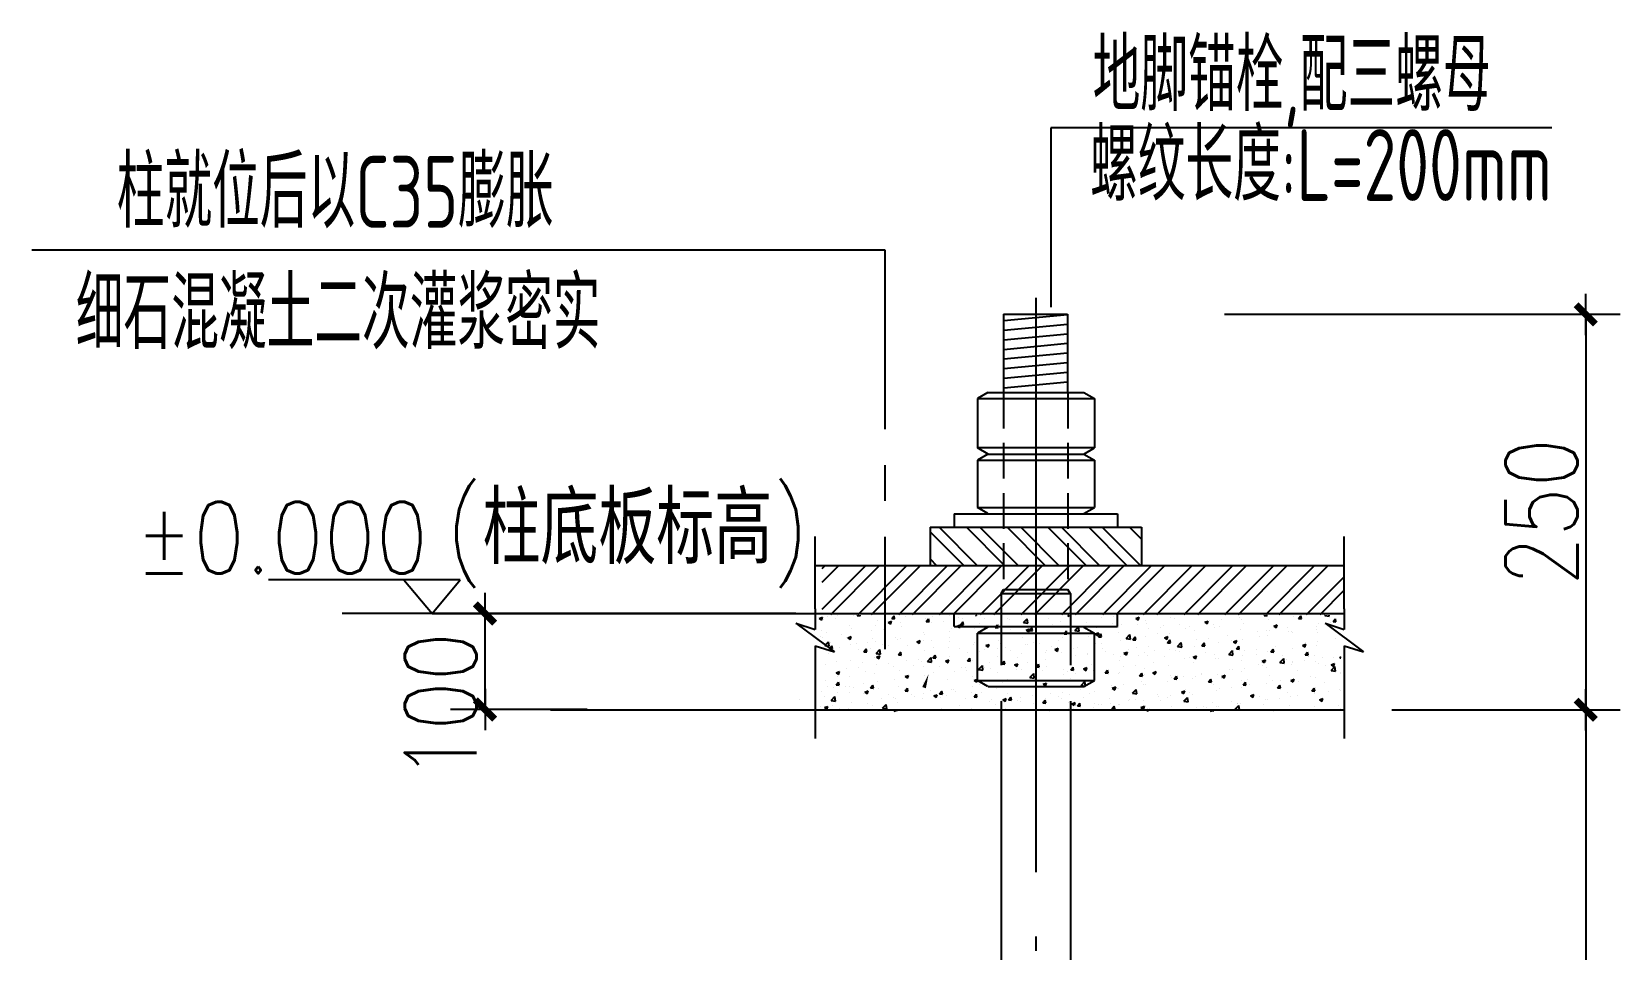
# Model space of a CAD drawing. Extents: x 2303022 to 2899168, y 17226141 to 18257813.
# Drawn here: x 2593218 to 2604289, y 18091180 to 18097572 of the extents above; entities that cross this region are included whole.
import ezdxf
from ezdxf.enums import TextEntityAlignment as Align

# ---------------------------------------------------------------- set-up
doc = ezdxf.new("R2010")
doc.units = 0
doc.header["$LTSCALE"] = 1000
doc.header["$MEASUREMENT"] = 0
for name, pattern in [('CENTER', [2, 1.25, -0.25, 0.25, -0.25]), ('CENTER3', [5, 4, -0.45, 0.1, -0.45]), ('DASH', [0.35, 0.25, -0.1]), ('DASHED', [0.75, 0.5, -0.25])]:
    doc.linetypes.add(name, pattern=pattern)
for name, color, linetype in [('1', 7, 'Continuous'), ('9', 7, 'Continuous'), ('DIMS', 3, 'Continuous'), ('HIDEN', 5, 'DASHED'), ('LAYER3', 3, 'CENTER'), ('PUB_DIM', 161, 'Continuous'), ('PUB_TEXT', 7, 'Continuous')]:
    doc.layers.add(name, color=color, linetype=linetype)
doc.styles.add('_HZDX', font='txt.shx', dxfattribs={"width": 0.8, "bigfont": 'HZDX.shx'})
doc.styles.add('_HZTXT', font='txt.shx', dxfattribs={"width": 0.8, "bigfont": 'hztxt.shx'})
doc.styles.add('TSSD_REIN', font='tssdeng.shx', dxfattribs={"width": 0.7, "bigfont": 'tssdchn.shx'})

# ---------------------------------------------------------------- blocks, each defined once
blk = doc.blocks.new('_DIMX')
blk.add_line((-150, 0), (150, 0))
at = {"const_width": 50}
blk.add_lwpolyline([(-70, -70), (70, 70)], dxfattribs=at)
blk = doc.blocks.new('*X28')
at = {"color": 0}
for p, q in [((371.2, 714.86), (374.74, 718.39)), ((371.2, 717.69), (371.91, 718.39)), ((372.15, 714.39), (376.15, 718.39)), ((374.98, 714.39), (378.98, 718.39)), ((376.4, 714.39), (380.4, 718.39)), ((379.23, 714.39), (383.23, 718.39)), ((380.64, 714.39), (384.64, 718.39)), ((383.47, 714.39), (387.47, 718.39)), ((384.88, 714.39), (388.88, 718.39)), ((387.71, 714.39), (391.71, 718.39)), ((389.13, 714.39), (393.13, 718.39)), ((391.95, 714.39), (393.2, 715.64))]:
    blk.add_line(p, q, dxfattribs=at)
blk = doc.blocks.new('*X27')
at = {"color": 0}
for p, q in [((405.35, 732.04), (409.83, 736.51)), ((405.35, 736.28), (405.59, 736.51)), ((405.35, 734.87), (407, 736.51)), ((406.24, 731.51), (411.24, 736.51)), ((409.07, 731.51), (414.07, 736.51)), ((410.49, 731.51), (415.49, 736.51)), ((413.31, 731.51), (418.31, 736.51)), ((414.73, 731.51), (419.73, 736.51)), ((417.56, 731.51), (422.56, 736.51)), ((418.97, 731.51), (423.97, 736.51)), ((421.8, 731.51), (426.8, 736.51)), ((423.21, 731.51), (428.21, 736.51)), ((426.04, 731.51), (431.04, 736.51)), ((427.46, 731.51), (432.46, 736.51)), ((430.29, 731.51), (435.29, 736.51)), ((431.7, 731.51), (436.7, 736.51)), ((434.53, 731.51), (439.53, 736.51)), ((435.94, 731.51), (440.94, 736.51)), ((438.77, 731.51), (443.77, 736.51)), ((440.18, 731.51), (445.18, 736.51)), ((443.01, 731.51), (448.01, 736.51)), ((444.43, 731.51), (449.43, 736.51)), ((447.26, 731.51), (452.26, 736.51)), ((448.67, 731.51), (453.67, 736.51)), ((451.5, 731.51), (456.5, 736.51)), ((452.91, 731.51), (457.91, 736.51)), ((455.74, 731.51), (459.66, 735.43)), ((457.16, 731.51), (459.66, 734.01))]:
    blk.add_line(p, q, dxfattribs=at)
blk = doc.blocks.new('ARROW')
at = {"layer": 'DIMS'}
blk.add_solid([(0, 0), (1.5, 0.2), (1.5, -0.2)], dxfattribs=at)
blk = doc.blocks.new('BROKENTAG')
at = {"layer": 'DIMS'}
for p, q in [((1.5, 2), (-1.5, -2)), ((1.5, 2), (0.85, 0)), ((-0.85, 0), (-3, 0)), ((-0.85, 0), (-1.5, -2)), ((3, 0), (0.85, 0))]:
    blk.add_line(p, q, dxfattribs=at)

msp = doc.modelspace()

# ---------------------------------------------------------------- linework, layer by layer
at = {"color": 0}
for p, q in [((2598705.8, 18093483.6), (2598729.3, 18093492.6)), ((2598705.8, 18093483.6), (2598722.5, 18093472.4)), ((2598722.5, 18093472.4), (2598729.3, 18093492.6)), ((2598736, 18093474), (2598736, 18093474)), ((2598764.2, 18093499.1), (2598764.2, 18093499.1)), ((2598819.8, 18093485), (2598819.8, 18093485)), ((2598837.4, 18093507.1), (2598837.4, 18093507.1)), ((2598946.6, 18093501.7), (2598946.6, 18093501.7)), ((2598972, 18093504.4), (2598974.3, 18093507.3)), ((2598972, 18093504.4), (2598992, 18093502.7)), ((2598992, 18093502.7), (2598991.2, 18093507.3)), ((2599112.9, 18093467), (2599112.9, 18093467)), ((2599187.1, 18093456.8), (2599210.6, 18093465.8)), ((2599203.8, 18093445.5), (2599210.6, 18093465.8)), ((2599212.2, 18093483.4), (2599228.3, 18093502.7)), ((2599212.2, 18093483.4), (2599232.2, 18093481.7)), ((2599232.2, 18093481.6), (2599228.3, 18093502.6)), ((2599308.2, 18093500.6), (2599308.2, 18093500.6)), ((2599447.1, 18093481.4), (2599447.1, 18093481.4)), ((2599452.4, 18093462.4), (2599468.5, 18093481.6)), ((2599452.4, 18093462.4), (2599472.4, 18093460.7)), ((2599472.4, 18093460.6), (2599468.5, 18093481.6)), ((2599497.6, 18093501.2), (2599497.6, 18093501.2)), ((2599576, 18093464.1), (2599576, 18093464.1)), ((2599616.3, 18093502.8), (2599616.3, 18093502.8)), ((2599676.4, 18093493.7), (2599676.4, 18093493.7)), ((2599702.9, 18093480.8), (2599702.9, 18093480.8)), ((2599795.6, 18093507.3), (2599803.3, 18093506.1)), ((2599803.3, 18093506.1), (2599803.2, 18093507.3)), ((2599855.2, 18093486.1), (2599855.2, 18093486.1)), ((2600022, 18093483.9), (2600022, 18093483.9)), ((2600033.9, 18093478.6), (2600033.9, 18093478.6)), ((2600127.2, 18093461.4), (2600127.2, 18093461.4)), ((2600130.9, 18093455.3), (2600157, 18093482.5)), ((2600160.7, 18093450.6), (2600157, 18093482.4)), ((2600212.7, 18093471), (2600212.7, 18093471)), ((2600301.2, 18093486.5), (2600301.2, 18093486.5)), ((2600391.5, 18093463.5), (2600391.5, 18093463.5)), ((2600436.8, 18093507.3), (2600447.7, 18093499.9)), ((2600447.7, 18093499.9), (2600450.2, 18093507.3)), ((2600670.6, 18093487.7), (2600670.6, 18093487.7)), ((2600754.4, 18093498.8), (2600754.4, 18093498.8)), ((2600912.3, 18093484.3), (2600935.8, 18093493.3)), ((2600912.3, 18093484.3), (2600929, 18093473.1)), ((2600929, 18093473.1), (2600935.8, 18093493.3)), ((2600984.1, 18093468.8), (2600984.1, 18093468.8)), ((2601153.2, 18093490.2), (2601153.2, 18093490.2)), ((2601180, 18093485.3), (2601180, 18093485.3)), ((2601393.6, 18093457.5), (2601417, 18093466.5)), ((2601410.3, 18093446.3), (2601417.1, 18093466.5)), ((2601426.8, 18093466.8), (2601426.8, 18093466.8)), ((2601510.7, 18093477.8), (2601510.7, 18093477.8)), ((2601637.5, 18093494.5), (2601637.5, 18093494.5)), ((2601650.8, 18093478.8), (2601650.8, 18093478.8)), ((2601807.9, 18093504.2), (2601810.5, 18093507.3)), ((2601807.9, 18093504.2), (2601827.9, 18093502.4)), ((2601827.9, 18093502.4), (2601827, 18093507.3)), ((2601838.1, 18093474), (2601838.1, 18093474)), ((2602010.1, 18093497.5), (2602010.1, 18093497.5)), ((2602048.1, 18093483.1), (2602064.2, 18093502.4)), ((2602048.1, 18093483.1), (2602068.1, 18093481.4)), ((2602068.1, 18093481.4), (2602064.3, 18093502.4)), ((2602230.9, 18093504.3), (2602233.7, 18093507.3)), ((2602230.9, 18093504.3), (2602260.7, 18093499.7)), ((2602260.7, 18093499.7), (2602259.8, 18093507.3)), ((2602288.3, 18093462.1), (2602304.4, 18093481.4)), ((2602288.3, 18093462.1), (2602308.3, 18093460.4)), ((2602308.3, 18093460.4), (2602304.5, 18093481.3)), ((2598717.3, 18093360.3), (2598717.3, 18093360.3)), ((2598722.3, 18093400), (2598722.3, 18093400)), ((2598731.7, 18093352.9), (2598731.7, 18093352.9)), ((2598760.2, 18093387.6), (2598760.2, 18093387.6)), ((2598858.5, 18093369.6), (2598858.5, 18093369.6)), ((2598896.1, 18093352.8), (2598896.1, 18093352.8)), ((2598905.7, 18093348.8), (2598929.2, 18093357.8)), ((2598917.6, 18093433.5), (2598917.6, 18093433.5)), ((2598922.4, 18093337.5), (2598929.2, 18093357.8)), ((2598932.1, 18093411.2), (2598932.1, 18093411.2)), ((2599070, 18093397.5), (2599070, 18093397.5)), ((2599101.2, 18093432.7), (2599101.2, 18093432.7)), ((2599153.9, 18093408.5), (2599153.9, 18093408.5)), ((2599187.1, 18093456.8), (2599203.8, 18093445.6)), ((2599275.2, 18093457.8), (2599275.2, 18093457.8)), ((2599280.7, 18093425.2), (2599280.7, 18093425.2)), ((2599436.1, 18093383.4), (2599436.1, 18093383.4)), ((2599443.1, 18093369.9), (2599443.1, 18093369.9)), ((2599492.2, 18093453.1), (2599492.2, 18093453.1)), ((2599612.2, 18093391.3), (2599612.2, 18093391.3)), ((2599631.4, 18093416.9), (2599631.4, 18093416.9)), ((2599668.4, 18093430), (2599691.8, 18093439)), ((2599668.4, 18093430), (2599685, 18093418.7)), ((2599685.1, 18093418.7), (2599691.9, 18093439)), ((2599692.6, 18093441.4), (2599708.7, 18093460.6)), ((2599692.6, 18093441.4), (2599712.6, 18093439.6)), ((2599712.6, 18093439.6), (2599708.7, 18093460.6)), ((2599786.1, 18093416.4), (2599786.1, 18093416.4)), ((2599826.3, 18093376.6), (2599826.3, 18093376.6)), ((2599826.7, 18093450.4), (2599826.7, 18093450.4)), ((2599910.1, 18093387.6), (2599910.1, 18093387.6)), ((2599932.8, 18093420.4), (2599948.9, 18093439.6)), ((2599932.8, 18093420.4), (2599952.8, 18093418.6)), ((2599952.8, 18093418.6), (2599948.9, 18093439.6)), ((2599958.1, 18093440), (2599958.1, 18093440)), ((2600036.9, 18093404.3), (2600036.9, 18093404.3)), ((2600130.9, 18093455.3), (2600160.7, 18093450.7)), ((2600149.7, 18093403.2), (2600173.1, 18093412.2)), ((2600149.7, 18093403.2), (2600166.3, 18093391.9)), ((2600166.4, 18093391.9), (2600173.1, 18093412.1)), ((2600173, 18093399.4), (2600189.1, 18093418.6)), ((2600173, 18093399.4), (2600193, 18093397.6)), ((2600193, 18093397.6), (2600189.1, 18093418.6)), ((2600248.4, 18093432.1), (2600248.4, 18093432.1)), ((2600297.1, 18093375.1), (2600297.1, 18093375.1)), ((2600332.3, 18093443.2), (2600332.3, 18093443.2)), ((2600398.8, 18093351.2), (2600398.8, 18093351.2)), ((2600413.1, 18093378.3), (2600429.3, 18093397.6)), ((2600413.1, 18093378.3), (2600433.2, 18093376.6)), ((2600433.2, 18093376.6), (2600429.3, 18093397.6)), ((2600459.1, 18093459.9), (2600459.1, 18093459.9)), ((2600469, 18093398.6), (2600469, 18093398.6)), ((2600488.3, 18093399.8), (2600514.4, 18093427)), ((2600488.3, 18093399.8), (2600518.1, 18093395.2)), ((2600518.1, 18093395.2), (2600514.4, 18093427)), ((2600570.2, 18093455.9), (2600570.2, 18093455.9)), ((2600582.5, 18093355.6), (2600582.5, 18093355.6)), ((2600594.1, 18093384.7), (2600594.1, 18093384.7)), ((2600630.9, 18093376.3), (2600654.4, 18093385.3)), ((2600630.9, 18093376.3), (2600647.6, 18093365.1)), ((2600638.2, 18093420.1), (2600638.2, 18093420.1)), ((2600647.6, 18093365.1), (2600654.4, 18093385.3)), ((2600653.3, 18093357.3), (2600669.5, 18093376.6)), ((2600653.3, 18093357.3), (2600673.4, 18093355.6)), ((2600666.3, 18093366.7), (2600666.3, 18093366.7)), ((2600673.4, 18093355.6), (2600669.5, 18093376.5)), ((2600749, 18093448.4), (2600749, 18093448.4)), ((2600789.4, 18093418.2), (2600789.4, 18093418.2)), ((2600793.2, 18093383.4), (2600793.2, 18093383.4)), ((2600812.1, 18093445.2), (2600812.1, 18093445.2)), ((2600845.7, 18093344.4), (2600871.8, 18093371.6)), ((2600875.5, 18093339.8), (2600871.8, 18093371.6)), ((2600893.5, 18093336.3), (2600909.7, 18093355.6)), ((2600913.6, 18093334.5), (2600909.7, 18093355.5)), ((2600927.8, 18093440.8), (2600927.8, 18093440.8)), ((2600980, 18093357.3), (2600980, 18093357.3)), ((2600984.7, 18093451.7), (2600984.7, 18093451.7)), ((2601004.7, 18093411.2), (2601004.7, 18093411.2)), ((2601064.9, 18093378.2), (2601064.9, 18093378.2)), ((2601088.5, 18093422.3), (2601088.5, 18093422.3)), ((2601106.5, 18093433.3), (2601106.5, 18093433.3)), ((2601112.2, 18093349.5), (2601135.6, 18093358.5)), ((2601128.9, 18093338.3), (2601135.7, 18093358.5)), ((2601149.1, 18093378.7), (2601149.1, 18093378.7)), ((2601215.3, 18093439), (2601215.3, 18093439)), ((2601260.2, 18093411.7), (2601260.2, 18093411.7)), ((2601285.3, 18093425.7), (2601285.3, 18093425.7)), ((2601323.1, 18093403.8), (2601323.1, 18093403.8)), ((2601393.6, 18093457.5), (2601410.2, 18093446.3)), ((2601455.5, 18093445.3), (2601455.5, 18093445.3)), ((2601464.1, 18093418.2), (2601464.1, 18093418.2)), ((2601495, 18093427.4), (2601495, 18093427.4)), ((2601549.4, 18093362.4), (2601549.4, 18093362.4)), ((2601642.8, 18093410.6), (2601642.8, 18093410.6)), ((2601664.2, 18093448.9), (2601664.2, 18093448.9)), ((2601760.9, 18093390.3), (2601760.9, 18093390.3)), ((2601778.7, 18093361.6), (2601778.7, 18093361.6)), ((2601821.6, 18093403), (2601821.6, 18093403)), ((2601834, 18093362.5), (2601834, 18093362.5)), ((2601844.7, 18093401.3), (2601844.7, 18093401.3)), ((2601874.8, 18093430.7), (2601898.3, 18093439.7)), ((2601874.8, 18093430.7), (2601891.5, 18093419.5)), ((2601891.5, 18093419.4), (2601898.3, 18093439.7)), ((2601971.6, 18093418), (2601971.6, 18093418)), ((2601974, 18093395.1), (2601974, 18093395.1)), ((2602000.4, 18093395.5), (2602000.4, 18093395.5)), ((2602006, 18093386.1), (2602006, 18093386.1)), ((2602169.3, 18093428.6), (2602169.3, 18093428.6)), ((2602175.1, 18093407.5), (2602175.1, 18093407.5)), ((2602179.2, 18093387.9), (2602179.2, 18093387.9)), ((2602183, 18093445.9), (2602183, 18093445.9)), ((2602266.9, 18093456.9), (2602266.9, 18093456.9)), ((2598745.7, 18093295.3), (2598771.8, 18093322.5)), ((2598745.7, 18093295.3), (2598775.5, 18093290.7)), ((2598756.1, 18093276.2), (2598756.1, 18093276.2)), ((2598775.5, 18093290.7), (2598771.8, 18093322.5)), ((2598778.2, 18093273.6), (2598794.4, 18093292.8)), ((2598778.2, 18093273.6), (2598798.2, 18093271.8)), ((2598787.9, 18093315.3), (2598787.9, 18093315.3)), ((2598798.3, 18093271.8), (2598794.4, 18093292.8)), ((2598850.2, 18093282.8), (2598850.2, 18093282.8)), ((2598905.7, 18093348.8), (2598922.4, 18093337.5)), ((2598928, 18093299.7), (2598928, 18093299.7)), ((2598966.7, 18093307.8), (2598966.7, 18093307.8)), ((2598981.9, 18093265.4), (2598981.9, 18093265.4)), ((2599018.4, 18093252.5), (2599034.6, 18093271.8)), ((2599018.4, 18093252.5), (2599038.4, 18093250.8)), ((2599038.5, 18093250.8), (2599034.6, 18093271.8)), ((2599045.5, 18093316.3), (2599045.5, 18093316.3)), ((2599065.8, 18093276.4), (2599065.8, 18093276.4)), ((2599074.9, 18093345.2), (2599074.9, 18093345.2)), ((2599097.2, 18093321.2), (2599097.2, 18093321.2)), ((2599103.1, 18093239.9), (2599129.2, 18093267.1)), ((2599103.1, 18093239.9), (2599132.9, 18093235.3)), ((2599132.9, 18093235.3), (2599129.2, 18093267.1)), ((2599145.5, 18093300.2), (2599145.5, 18093300.2)), ((2599192.6, 18093293.1), (2599192.6, 18093293.1)), ((2599240.8, 18093349.9), (2599240.8, 18093349.9)), ((2599253.6, 18093337.7), (2599253.6, 18093337.7)), ((2599258.6, 18093231.5), (2599274.8, 18093250.8)), ((2599271.1, 18093346.3), (2599271.1, 18093346.3)), ((2599278.7, 18093229.8), (2599274.8, 18093250.7)), ((2599324.2, 18093292.7), (2599324.2, 18093292.7)), ((2599387, 18093322), (2599410.5, 18093331)), ((2599387, 18093322), (2599403.7, 18093310.7)), ((2599403.7, 18093310.7), (2599410.5, 18093330.9)), ((2599404.1, 18093321), (2599404.1, 18093321)), ((2599432.4, 18093330.1), (2599432.4, 18093330.1)), ((2599439, 18093258.4), (2599439, 18093258.4)), ((2599487.9, 18093332), (2599487.9, 18093332)), ((2599503, 18093285.1), (2599503, 18093285.1)), ((2599608.1, 18093279.8), (2599608.1, 18093279.8)), ((2599611.2, 18093322.6), (2599611.2, 18093322.6)), ((2599614.8, 18093348.7), (2599614.8, 18093348.7)), ((2599681.8, 18093277.6), (2599681.8, 18093277.6)), ((2599738.2, 18093244.5), (2599738.2, 18093244.5)), ((2599782.1, 18093304.9), (2599782.1, 18093304.9)), ((2599789.9, 18093315), (2599789.9, 18093315)), ((2599812.9, 18093250.6), (2599812.9, 18093250.6)), ((2599822, 18093255.5), (2599822, 18093255.5)), ((2599860.6, 18093270), (2599860.6, 18093270)), ((2599868.3, 18093295.1), (2599891.7, 18093304.1)), ((2599868.3, 18093295.1), (2599884.9, 18093283.9)), ((2599885, 18093283.9), (2599891.8, 18093304.1)), ((2599948.8, 18093272.2), (2599948.8, 18093272.2)), ((2599954, 18093328.5), (2599954, 18093328.5)), ((2599968.7, 18093307.5), (2599968.7, 18093307.5)), ((2600008.2, 18093284.1), (2600008.2, 18093284.1)), ((2600039.3, 18093262.5), (2600039.3, 18093262.5)), ((2600123.2, 18093350), (2600123.2, 18093350)), ((2600147.5, 18093299.9), (2600147.5, 18093299.9)), ((2600160.3, 18093300.1), (2600160.3, 18093300.1)), ((2600203.5, 18093317.7), (2600203.5, 18093317.7)), ((2600218.1, 18093254.9), (2600218.1, 18093254.9)), ((2600244.2, 18093311.1), (2600244.2, 18093311.1)), ((2600283.7, 18093244.1), (2600283.7, 18093244.1)), ((2600293, 18093263.6), (2600293, 18093263.6)), ((2600326.3, 18093292.3), (2600326.3, 18093292.3)), ((2600349.5, 18093268.3), (2600373, 18093277.3)), ((2600349.5, 18093268.3), (2600366.2, 18093257.1)), ((2600366.2, 18093257.1), (2600373, 18093277.3)), ((2600371, 18093327.8), (2600371, 18093327.8)), ((2600396.9, 18093247.4), (2600396.9, 18093247.4)), ((2600465, 18093287.2), (2600465, 18093287.2)), ((2600479, 18093277.6), (2600479, 18093277.6)), ((2600505, 18093284.8), (2600505, 18093284.8)), ((2600575.6, 18093239.8), (2600575.6, 18093239.8)), ((2600634.1, 18093308.6), (2600634.1, 18093308.6)), ((2600674.3, 18093311.2), (2600674.3, 18093311.2)), ((2600683.8, 18093277.2), (2600683.8, 18093277.2)), ((2600705.1, 18093251.3), (2600705.1, 18093251.3)), ((2600808.1, 18093333.7), (2600808.1, 18093333.7)), ((2600830.8, 18093241.5), (2600854.3, 18093250.5)), ((2600830.8, 18093241.5), (2600847.5, 18093230.3)), ((2600845.7, 18093344.4), (2600875.5, 18093339.8)), ((2600847.5, 18093230.2), (2600854.3, 18093250.5)), ((2600862.6, 18093269.7), (2600862.6, 18093269.7)), ((2600869.6, 18093344.7), (2600869.6, 18093344.7)), ((2600893.5, 18093336.3), (2600913.6, 18093334.6)), ((2600916.6, 18093279.1), (2600916.6, 18093279.1)), ((2600975.9, 18093245.8), (2600975.9, 18093245.8)), ((2601000.4, 18093290.2), (2601000.4, 18093290.2)), ((2601041.3, 18093262.1), (2601041.3, 18093262.1)), ((2601112.2, 18093349.5), (2601128.9, 18093338.3)), ((2601127.2, 18093306.9), (2601127.2, 18093306.9)), ((2601133.7, 18093315.3), (2601149.9, 18093334.5)), ((2601133.7, 18093315.3), (2601153.8, 18093313.6)), ((2601145.1, 18093267.2), (2601145.1, 18093267.2)), ((2601153.8, 18093313.5), (2601149.9, 18093334.5)), ((2601192.8, 18093261), (2601192.8, 18093261)), ((2601203.1, 18093289), (2601229.2, 18093316.2)), ((2601203.1, 18093289), (2601232.9, 18093284.4)), ((2601220.1, 18093254.6), (2601220.1, 18093254.6)), ((2601232.9, 18093284.3), (2601229.2, 18093316.1)), ((2601319, 18093292.4), (2601319, 18093292.4)), ((2601338.7, 18093334.7), (2601338.7, 18093334.7)), ((2601373.9, 18093294.3), (2601390.1, 18093313.5)), ((2601373.9, 18093294.3), (2601394, 18093292.5)), ((2601388.1, 18093294.5), (2601388.1, 18093294.5)), ((2601394, 18093292.5), (2601390.1, 18093313.5)), ((2601398.9, 18093247), (2601398.9, 18093247)), ((2601422.6, 18093345.7), (2601422.6, 18093345.7)), ((2601491, 18093315.9), (2601491, 18093315.9)), ((2601560.5, 18093233.6), (2601586.6, 18093260.7)), ((2601577.6, 18093239.5), (2601577.6, 18093239.5)), ((2601583.4, 18093328.1), (2601583.4, 18093328.1)), ((2601590.3, 18093228.9), (2601586.6, 18093260.7)), ((2601593.5, 18093322.7), (2601616.9, 18093331.7)), ((2601593.5, 18093322.7), (2601610.1, 18093311.5)), ((2601610.2, 18093311.4), (2601617, 18093331.7)), ((2601614.1, 18093273.3), (2601630.3, 18093292.5)), ((2601614.1, 18093273.3), (2601634.2, 18093271.5)), ((2601634.2, 18093271.5), (2601630.3, 18093292.5)), ((2601660.1, 18093337.4), (2601660.1, 18093337.4)), ((2601672.8, 18093258.2), (2601672.8, 18093258.2)), ((2601756.6, 18093269.2), (2601756.6, 18093269.2)), ((2601830, 18093251), (2601830, 18093251)), ((2601854.3, 18093252.3), (2601870.5, 18093271.5)), ((2601854.3, 18093252.3), (2601874.4, 18093250.5)), ((2601874.4, 18093250.5), (2601870.5, 18093271.5)), ((2601883.5, 18093285.9), (2601883.5, 18093285.9)), ((2602001.9, 18093274.6), (2602001.9, 18093274.6)), ((2602074.7, 18093295.9), (2602098.2, 18093304.9)), ((2602074.7, 18093295.9), (2602091.4, 18093284.6)), ((2602091.4, 18093284.6), (2602098.2, 18093304.9)), ((2602094.5, 18093231.2), (2602110.7, 18093250.5)), ((2602094.9, 18093313.8), (2602094.9, 18093313.8)), ((2602114.6, 18093229.5), (2602110.7, 18093250.5)), ((2602171.1, 18093296), (2602171.1, 18093296)), ((2602178.8, 18093324.8), (2602178.8, 18093324.8)), ((2602305.6, 18093341.5), (2602305.6, 18093341.5)), ((2598752, 18093164.7), (2598752, 18093164.7)), ((2598770.4, 18093237.6), (2598770.4, 18093237.6)), ((2598829.5, 18093182.5), (2598829.5, 18093182.5)), ((2598893.8, 18093133.3), (2598893.8, 18093133.3)), ((2598924, 18093188.3), (2598924, 18093188.3)), ((2598977.7, 18093144.4), (2598977.7, 18093144.4)), ((2599008.2, 18093175), (2599008.2, 18093175)), ((2599093.1, 18093209.7), (2599093.1, 18093209.7)), ((2599104.5, 18093161.1), (2599104.5, 18093161.1)), ((2599105.6, 18093214), (2599129.1, 18093223)), ((2599105.6, 18093214), (2599122.3, 18093202.7)), ((2599122.3, 18093202.7), (2599129.1, 18093222.9)), ((2599187, 18093167.4), (2599187, 18093167.4)), ((2599227, 18093150), (2599227, 18093150)), ((2599258.6, 18093231.5), (2599278.6, 18093229.8)), ((2599267, 18093234.8), (2599267, 18093234.8)), ((2599316, 18093188.9), (2599316, 18093188.9)), ((2599365.8, 18093159.9), (2599365.8, 18093159.9)), ((2599399.8, 18093199.9), (2599399.8, 18093199.9)), ((2599422.3, 18093183.6), (2599422.3, 18093183.6)), ((2599434.9, 18093146.9), (2599434.9, 18093146.9)), ((2599460.5, 18093184.5), (2599486.6, 18093211.7)), ((2599460.5, 18093184.5), (2599490.3, 18093179.9)), ((2599490.3, 18093179.8), (2599486.6, 18093211.6)), ((2599498.8, 18093210.5), (2599515, 18093229.7)), ((2599498.8, 18093210.5), (2599518.8, 18093208.8)), ((2599518.9, 18093208.7), (2599515, 18093229.7)), ((2599526.7, 18093216.6), (2599526.7, 18093216.6)), ((2599544.6, 18093152.3), (2599544.6, 18093152.3)), ((2599586.9, 18093187.1), (2599610.3, 18093196.1)), ((2599586.9, 18093187.1), (2599603.6, 18093175.9)), ((2599603.6, 18093175.9), (2599610.4, 18093196.1)), ((2599604.1, 18093168.3), (2599604.1, 18093168.3)), ((2599617.6, 18093217.1), (2599617.6, 18093217.1)), ((2599697.8, 18093143.6), (2599697.8, 18093143.6)), ((2599723.3, 18093144.8), (2599723.3, 18093144.8)), ((2599739, 18093189.5), (2599755.2, 18093208.7)), ((2599739, 18093189.5), (2599759, 18093187.7)), ((2599759.1, 18093187.7), (2599755.2, 18093208.7)), ((2599778, 18093193.5), (2599778, 18093193.5)), ((2599817.9, 18093129.1), (2599844, 18093156.2)), ((2599817.9, 18093129.1), (2599847.7, 18093124.4)), ((2599847.7, 18093124.4), (2599844, 18093156.2)), ((2599860.7, 18093140.1), (2599860.7, 18093140.1)), ((2599893.1, 18093177.1), (2599893.1, 18093177.1)), ((2599902.1, 18093137.2), (2599902.1, 18093137.2)), ((2599949.9, 18093217), (2599949.9, 18093217)), ((2599979.2, 18093168.5), (2599995.4, 18093187.7)), ((2599979.2, 18093168.5), (2599999.2, 18093166.7)), ((2599999.3, 18093166.7), (2599995.4, 18093187.7)), ((2600068.2, 18093160.3), (2600091.6, 18093169.3)), ((2600068.2, 18093160.3), (2600084.8, 18093149.1)), ((2600072.2, 18093168), (2600072.2, 18093168)), ((2600080.9, 18093129.7), (2600080.9, 18093129.7)), ((2600084.9, 18093149.1), (2600091.7, 18093169.3)), ((2600088.4, 18093210.6), (2600088.4, 18093210.6)), ((2600119.1, 18093238.5), (2600119.1, 18093238.5)), ((2600156.1, 18093179), (2600156.1, 18093179)), ((2600219.4, 18093147.5), (2600235.6, 18093166.7)), ((2600219.4, 18093147.5), (2600239.4, 18093145.7)), ((2600239.5, 18093145.7), (2600235.6, 18093166.7)), ((2600282.9, 18093195.7), (2600282.9, 18093195.7)), ((2600289, 18093152.1), (2600289, 18093152.1)), ((2600459.6, 18093126.4), (2600475.8, 18093145.7)), ((2600460.9, 18093175.7), (2600460.9, 18093175.7)), ((2600479.7, 18093124.7), (2600475.8, 18093145.7)), ((2600494.4, 18093223.6), (2600494.4, 18093223.6)), ((2600549.4, 18093133.5), (2600572.9, 18093142.5)), ((2600549.4, 18093133.5), (2600566.1, 18093122.3)), ((2600566.1, 18093122.2), (2600572.9, 18093142.5)), ((2600578.2, 18093234.6), (2600578.2, 18093234.6)), ((2600606.9, 18093160.5), (2600606.9, 18093160.5)), ((2600630, 18093197.1), (2600630, 18093197.1)), ((2600754.4, 18093232.3), (2600754.4, 18093232.3)), ((2600802.2, 18093194), (2600802.2, 18093194)), ((2600804, 18093222.2), (2600804, 18093222.2)), ((2600828.5, 18093147.1), (2600828.5, 18093147.1)), ((2600912.3, 18093158.1), (2600912.3, 18093158.1)), ((2600933.2, 18093224.7), (2600933.2, 18093224.7)), ((2600971.9, 18093134.3), (2600971.9, 18093134.3)), ((2600997.5, 18093227.5), (2600997.5, 18093227.5)), ((2601039.1, 18093174.8), (2601039.1, 18093174.8)), ((2601111.9, 18093217.2), (2601111.9, 18093217.2)), ((2601141, 18093155.8), (2601141, 18093155.8)), ((2601250.6, 18093202.6), (2601250.6, 18093202.6)), ((2601290.7, 18093209.6), (2601290.7, 18093209.6)), ((2601312.1, 18093214.7), (2601335.5, 18093223.7)), ((2601312.1, 18093214.7), (2601328.8, 18093203.4)), ((2601314.9, 18093180.9), (2601314.9, 18093180.9)), ((2601328.8, 18093203.4), (2601335.6, 18093223.7)), ((2601334.5, 18093213.7), (2601334.5, 18093213.7)), ((2601461.3, 18093230.4), (2601461.3, 18093230.4)), ((2601469.5, 18093202), (2601469.5, 18093202)), ((2601486.9, 18093204.5), (2601486.9, 18093204.5)), ((2601560.5, 18093233.6), (2601590.3, 18093228.9)), ((2601648.2, 18093194.5), (2601648.2, 18093194.5)), ((2601656, 18093225.9), (2601656, 18093225.9)), ((2601668.5, 18093137.2), (2601668.5, 18093137.2)), ((2601756.4, 18093231.9), (2601756.4, 18093231.9)), ((2601764.9, 18093161.8), (2601764.9, 18093161.8)), ((2601793.4, 18093187.9), (2601816.8, 18093196.9)), ((2601793.4, 18093187.9), (2601810, 18093176.6)), ((2601795.4, 18093153.9), (2601795.4, 18093153.9)), ((2601810.1, 18093176.6), (2601816.9, 18093196.8)), ((2601825.9, 18093139.5), (2601825.9, 18093139.5)), ((2601827, 18093186.9), (2601827, 18093186.9)), ((2601917.9, 18093178.1), (2601944, 18093205.3)), ((2601917.9, 18093178.1), (2601947.7, 18093173.5)), ((2601935.2, 18093224.4), (2601935.2, 18093224.4)), ((2601947.7, 18093173.5), (2601944, 18093205.3)), ((2601960.2, 18093195.3), (2601960.2, 18093195.3)), ((2601997.8, 18093163.1), (2601997.8, 18093163.1)), ((2602005.8, 18093179.4), (2602005.8, 18093179.4)), ((2602006.9, 18093181.7), (2602006.9, 18093181.7)), ((2602090.7, 18093192.7), (2602090.7, 18093192.7)), ((2602094.5, 18093231.2), (2602114.6, 18093229.5)), ((2602113.9, 18093216.8), (2602113.9, 18093216.8)), ((2602155.5, 18093228.8), (2602155.5, 18093228.8)), ((2602167, 18093184.5), (2602167, 18093184.5)), ((2602184.6, 18093171.8), (2602184.6, 18093171.8)), ((2602217.5, 18093209.4), (2602217.5, 18093209.4)), ((2602235.7, 18093155.3), (2602235.7, 18093155.3)), ((2602274.6, 18093161), (2602298.1, 18093170)), ((2602274.6, 18093161), (2602291.3, 18093149.8)), ((2602275.3, 18093122.7), (2602301.4, 18093149.9)), ((2602291.3, 18093149.8), (2602298.1, 18093170)), ((2602292.7, 18093209.3), (2602292.7, 18093209.3)), ((2602305.1, 18093118), (2602301.4, 18093149.8)), ((2602334.7, 18093210.2), (2602342.3, 18093219.2)), ((2602334.7, 18093210.2), (2602342.3, 18093209.6)), ((2602340.9, 18093209.6), (2602340.9, 18093209.6)), ((2598747.9, 18093053.2), (2598747.9, 18093053.2)), ((2598824.3, 18093105.9), (2598847.7, 18093114.9)), ((2598824.3, 18093105.9), (2598840.9, 18093094.7)), ((2598824.7, 18093021.7), (2598840.8, 18093040.9)), ((2598824.7, 18093021.7), (2598844.7, 18093019.9)), ((2598836.4, 18093083), (2598836.4, 18093083)), ((2598840.9, 18093094.7), (2598847.7, 18093114.9)), ((2598844.7, 18093019.9), (2598840.9, 18093040.9)), ((2598919.9, 18093076.8), (2598919.9, 18093076.8)), ((2599016.4, 18093029), (2599016.4, 18093029)), ((2599031.7, 18093116.5), (2599031.7, 18093116.5)), ((2599064.9, 18093000.6), (2599081, 18093019.9)), ((2599084.9, 18092998.9), (2599081.1, 18093019.9)), ((2599089, 18093098.2), (2599089, 18093098.2)), ((2599111.9, 18093043), (2599111.9, 18093043)), ((2599227.9, 18093056.8), (2599227.9, 18093056.8)), ((2599263, 18093123.3), (2599263, 18093123.3)), ((2599305.5, 18093079.1), (2599329, 18093088.1)), ((2599305.5, 18093079.1), (2599322.2, 18093067.9)), ((2599307.2, 18093076.5), (2599307.2, 18093076.5)), ((2599311.7, 18093067.9), (2599311.7, 18093067.9)), ((2599322.2, 18093067.9), (2599329, 18093088.1)), ((2599430.8, 18093035.4), (2599430.8, 18093035.4)), ((2599438.6, 18093084.6), (2599438.6, 18093084.6)), ((2599502.5, 18093110), (2599502.5, 18093110)), ((2599600, 18093056.9), (2599600, 18093056.9)), ((2599650.1, 18093112.4), (2599650.1, 18093112.4)), ((2599733.9, 18093123.4), (2599733.9, 18093123.4)), ((2599773.9, 18093082), (2599773.9, 18093082)), ((2599786.8, 18093052.3), (2599810.2, 18093061.3)), ((2599786.8, 18093052.3), (2599803.5, 18093041.1)), ((2599803.5, 18093041), (2599810.3, 18093061.3)), ((2599825.7, 18093026.4), (2599825.7, 18093026.4)), ((2599945.9, 18093105.6), (2599945.9, 18093105.6)), ((2599984.1, 18093035.9), (2599984.1, 18093035.9)), ((2600021, 18093059.9), (2600021, 18093059.9)), ((2600068, 18093046.9), (2600068, 18093046.9)), ((2600115, 18093127), (2600115, 18093127)), ((2600175.3, 18093073.6), (2600201.4, 18093100.8)), ((2600175.3, 18093073.6), (2600205.1, 18093069)), ((2600194.8, 18093063.6), (2600194.8, 18093063.6)), ((2600205.1, 18093069), (2600201.4, 18093100.8)), ((2600216.3, 18093093.4), (2600216.3, 18093093.4)), ((2600259.6, 18093122.1), (2600259.6, 18093122.1)), ((2600268.1, 18093025.5), (2600291.5, 18093034.5)), ((2600268.1, 18093025.5), (2600284.7, 18093014.2)), ((2600284.8, 18093014.2), (2600291.6, 18093034.5)), ((2600284.9, 18093040.6), (2600284.9, 18093040.6)), ((2600406.3, 18093091.5), (2600406.3, 18093091.5)), ((2600411.6, 18093126.9), (2600411.6, 18093126.9)), ((2600438.4, 18093114.6), (2600438.4, 18093114.6)), ((2600456.8, 18093064.2), (2600456.8, 18093064.2)), ((2600459.6, 18093126.4), (2600479.6, 18093124.7)), ((2600490.1, 18093102.5), (2600490.1, 18093102.5)), ((2600532.7, 18093018.2), (2600558.8, 18093045.4)), ((2600532.7, 18093018.2), (2600562.5, 18093013.6)), ((2600562.5, 18093013.5), (2600558.8, 18093045.4)), ((2600617, 18093119.2), (2600617, 18093119.2)), ((2600617.2, 18093107), (2600617.2, 18093107)), ((2600626, 18093085.6), (2600626, 18093085.6)), ((2600699.8, 18093105.4), (2600716, 18093124.7)), ((2600699.8, 18093105.4), (2600719.8, 18093103.7)), ((2600719.9, 18093103.7), (2600716, 18093124.7)), ((2600795.9, 18093099.5), (2600795.9, 18093099.5)), ((2600799.9, 18093110.7), (2600799.9, 18093110.7)), ((2600824.2, 18093026), (2600824.2, 18093026)), ((2600940, 18093084.4), (2600956.2, 18093103.7)), ((2600940, 18093084.4), (2600960, 18093082.7)), ((2600951, 18093042.7), (2600951, 18093042.7)), ((2600960.1, 18093082.6), (2600956.2, 18093103.6)), ((2600967.8, 18093022.8), (2600967.8, 18093022.8)), ((2600974.7, 18093091.9), (2600974.7, 18093091.9)), ((2600983.7, 18093027.7), (2600983.7, 18093027.7)), ((2601030.7, 18093106.7), (2601054.2, 18093115.7)), ((2601030.7, 18093106.7), (2601047.4, 18093095.4)), ((2601047.4, 18093095.4), (2601054.2, 18093115.7)), ((2601136.9, 18093044.3), (2601136.9, 18093044.3)), ((2601153.5, 18093084.4), (2601153.5, 18093084.4)), ((2601162.5, 18093070.5), (2601162.5, 18093070.5)), ((2601179, 18093061.2), (2601179, 18093061.2)), ((2601180.2, 18093063.4), (2601196.4, 18093082.6)), ((2601180.2, 18093063.4), (2601200.2, 18093061.7)), ((2601200.3, 18093061.6), (2601196.4, 18093082.6)), ((2601246.4, 18093081.6), (2601246.4, 18093081.6)), ((2601310.9, 18093069.4), (2601310.9, 18093069.4)), ((2601332.2, 18093076.8), (2601332.2, 18093076.8)), ((2601373.2, 18093098.3), (2601373.2, 18093098.3)), ((2601374.3, 18093094.7), (2601374.3, 18093094.7)), ((2601420.4, 18093042.4), (2601436.6, 18093061.6)), ((2601420.4, 18093042.4), (2601440.4, 18093040.6)), ((2601440.5, 18093040.6), (2601436.6, 18093061.6)), ((2601454.5, 18093021.2), (2601454.5, 18093021.2)), ((2601482.8, 18093093), (2601482.8, 18093093)), ((2601511, 18093069.3), (2601511, 18093069.3)), ((2601512, 18093079.9), (2601535.4, 18093088.9)), ((2601512, 18093079.9), (2601528.6, 18093068.6)), ((2601528.7, 18093068.6), (2601535.5, 18093088.8)), ((2601569.6, 18093128.3), (2601569.6, 18093128.3)), ((2601584.7, 18093126.1), (2601584.7, 18093126.1)), ((2601649.8, 18093054.7), (2601649.8, 18093054.7)), ((2601652, 18093114.4), (2601652, 18093114.4)), ((2601660.6, 18093021.4), (2601676.8, 18093040.6)), ((2601660.6, 18093021.4), (2601680.6, 18093019.6)), ((2601680.7, 18093019.6), (2601676.8, 18093040.6)), ((2601689.8, 18093061.7), (2601689.8, 18093061.7)), ((2601707.3, 18093021.8), (2601707.3, 18093021.8)), ((2601821.8, 18093028), (2601821.8, 18093028)), ((2601845.1, 18093088.3), (2601845.1, 18093088.3)), ((2601868.5, 18093054.1), (2601868.5, 18093054.1)), ((2601900.8, 18093000.4), (2601917, 18093019.6)), ((2601920.9, 18092998.6), (2601917, 18093019.6)), ((2601918.8, 18093049.6), (2601918.8, 18093049.6)), ((2601993.3, 18093053), (2602016.7, 18093062)), ((2601993.3, 18093053), (2602009.9, 18093041.8)), ((2601993.8, 18093051.6), (2601993.8, 18093051.6)), ((2602002.6, 18093060.7), (2602002.6, 18093060.7)), ((2602010, 18093041.8), (2602016.7, 18093062)), ((2602040.4, 18093121.8), (2602040.4, 18093121.8)), ((2602047.3, 18093046.6), (2602047.3, 18093046.6)), ((2602129.4, 18093077.4), (2602129.4, 18093077.4)), ((2602162.9, 18093073.1), (2602162.9, 18093073.1)), ((2602226.1, 18093039), (2602226.1, 18093039)), ((2602275.3, 18093122.7), (2602305.1, 18093118.1)), ((2602336.9, 18093098.2), (2602336.9, 18093098.2)), ((2602340.9, 18093105.2), (2602340.9, 18093105.2)), ((2598569.9, 18092916.6), (2598569.9, 18092916.6)), ((2598721.3, 18092975.9), (2598721.3, 18092975.9)), ((2598743.9, 18092941.7), (2598743.9, 18092941.7)), ((2598764.3, 18093011.4), (2598764.3, 18093011.4)), ((2598790.1, 18092913.7), (2598816.2, 18092940.9)), ((2598790.1, 18092913.7), (2598819.9, 18092909.1)), ((2598805.7, 18093001.2), (2598805.7, 18093001.2)), ((2598819.9, 18092909.1), (2598816.2, 18092940.9)), ((2598834.9, 18092966.4), (2598834.9, 18092966.4)), ((2598889.6, 18093012.3), (2598889.6, 18093012.3)), ((2598915.8, 18092965.3), (2598915.8, 18092965.3)), ((2598916.6, 18093009.5), (2598916.6, 18093009.5)), ((2598943, 18093003.9), (2598943, 18093003.9)), ((2599013.6, 18092958.9), (2599013.6, 18092958.9)), ((2599024.1, 18092971.1), (2599047.6, 18092980.1)), ((2599024.1, 18092971.1), (2599040.8, 18092959.9)), ((2599040.8, 18092959.9), (2599047.6, 18092980.1)), ((2599064.9, 18093000.6), (2599084.9, 18092998.9)), ((2599085, 18092986.7), (2599085, 18092986.7)), ((2599121.8, 18092996.3), (2599121.8, 18092996.3)), ((2599139.8, 18092924.7), (2599139.8, 18092924.7)), ((2599192.4, 18092951.3), (2599192.4, 18092951.3)), ((2599223.6, 18092935.8), (2599223.6, 18092935.8)), ((2599239.8, 18092925.8), (2599239.8, 18092925.8)), ((2599258.9, 18093011.9), (2599258.9, 18093011.9)), ((2599300.6, 18092988.8), (2599300.6, 18092988.8)), ((2599305.1, 18092979.6), (2599321.2, 18092998.9)), ((2599305.1, 18092979.6), (2599325.1, 18092977.9)), ((2599325.1, 18092977.9), (2599321.3, 18092998.8)), ((2599350.5, 18092952.5), (2599350.5, 18092952.5)), ((2599371.2, 18092943.8), (2599371.2, 18092943.8)), ((2599426.8, 18092923.9), (2599426.8, 18092923.9)), ((2599435.1, 18092959.3), (2599435.1, 18092959.3)), ((2599479.3, 18092981.2), (2599479.3, 18092981.2)), ((2599505.4, 18092944.3), (2599528.9, 18092953.3)), ((2599505.4, 18092944.3), (2599522.1, 18092933.1)), ((2599522.1, 18092933), (2599528.9, 18092953.3)), ((2599545.3, 18092958.6), (2599561.4, 18092977.9)), ((2599545.3, 18092958.6), (2599565.3, 18092956.9)), ((2599549.9, 18092936.2), (2599549.9, 18092936.2)), ((2599565.3, 18092956.8), (2599561.5, 18092977.8)), ((2599562, 18092980.3), (2599562, 18092980.3)), ((2599595.9, 18092945.4), (2599595.9, 18092945.4)), ((2599630.4, 18092992.8), (2599630.4, 18092992.8)), ((2599645.8, 18092991.4), (2599645.8, 18092991.4)), ((2599658.1, 18092973.7), (2599658.1, 18092973.7)), ((2599728.7, 18092928.7), (2599728.7, 18092928.7)), ((2599769.9, 18092970.5), (2599769.9, 18092970.5)), ((2599772.6, 18093008), (2599772.6, 18093008)), ((2599785.5, 18092937.6), (2599801.6, 18092956.8)), ((2599785.5, 18092937.6), (2599805.5, 18092935.8)), ((2599805.5, 18092935.8), (2599801.7, 18092956.8)), ((2599836.9, 18092966.1), (2599836.9, 18092966.1)), ((2599907.5, 18092921.1), (2599907.5, 18092921.1)), ((2599941.8, 18092994.1), (2599941.8, 18092994.1)), ((2599979.9, 18092914.8), (2599979.9, 18092914.8)), ((2599986.7, 18092917.5), (2600010.1, 18092926.5)), ((2599986.7, 18092917.5), (2600003.3, 18092906.2)), ((2600003.4, 18092906.2), (2600010.2, 18092926.5)), ((2600015.6, 18092958.6), (2600015.6, 18092958.6)), ((2600025.7, 18092916.6), (2600041.8, 18092935.8)), ((2600025.7, 18092916.6), (2600045.7, 18092914.8)), ((2600045.7, 18092914.8), (2600041.9, 18092935.8)), ((2600086.3, 18092913.6), (2600086.3, 18092913.6)), ((2600106.7, 18092931.5), (2600106.7, 18092931.5)), ((2600110.9, 18093015.5), (2600110.9, 18093015.5)), ((2600194.4, 18092951), (2600194.4, 18092951)), ((2600265.9, 18092895.6), (2600282, 18092914.8)), ((2600280.8, 18092929.1), (2600280.8, 18092929.1)), ((2600285.9, 18092893.8), (2600282.1, 18092914.8)), ((2600318.2, 18092959.4), (2600318.2, 18092959.4)), ((2600373.2, 18092943.4), (2600373.2, 18092943.4)), ((2600397.8, 18092927.1), (2600397.8, 18092927.1)), ((2600402, 18092970.4), (2600402, 18092970.4)), ((2600452.7, 18092952.7), (2600452.7, 18092952.7)), ((2600528.9, 18092987.1), (2600528.9, 18092987.1)), ((2600552, 18092935.9), (2600552, 18092935.9)), ((2600593.1, 18092960.6), (2600593.1, 18092960.6)), ((2600621.9, 18092974.2), (2600621.9, 18092974.2)), ((2600730.7, 18092928.3), (2600730.7, 18092928.3)), ((2600740.4, 18093015), (2600740.4, 18093015)), ((2600749.3, 18092998.7), (2600772.8, 18093007.7)), ((2600749.3, 18092998.7), (2600766, 18092987.4)), ((2600766, 18092987.4), (2600772.8, 18093007.6)), ((2600788.4, 18092994.2), (2600788.4, 18092994.2)), ((2600795.8, 18092999.3), (2600795.8, 18092999.3)), ((2600862.9, 18092910.6), (2600862.9, 18092910.6)), ((2600868.6, 18092920.6), (2600868.6, 18092920.6)), ((2600890.1, 18092962.8), (2600916.2, 18092989.9)), ((2600890.1, 18092962.8), (2600919.9, 18092958.1)), ((2600909.5, 18092920.8), (2600909.5, 18092920.8)), ((2600919.9, 18092958.1), (2600916.2, 18092989.9)), ((2600963.7, 18092911.4), (2600963.7, 18092911.4)), ((2601063.9, 18092954.2), (2601063.9, 18092954.2)), ((2601074.4, 18092938.5), (2601074.4, 18092938.5)), ((2601088.3, 18092913.2), (2601088.3, 18092913.2)), ((2601132.9, 18092932.8), (2601132.9, 18092932.8)), ((2601158.3, 18092949.5), (2601158.3, 18092949.5)), ((2601230.6, 18092971.8), (2601254.1, 18092980.8)), ((2601230.6, 18092971.8), (2601247.3, 18092960.6)), ((2601247.3, 18092960.6), (2601254.1, 18092980.8)), ((2601247.5, 18092907.3), (2601273.6, 18092934.5)), ((2601247.5, 18092907.3), (2601277.3, 18092902.7)), ((2601259.2, 18092987.7), (2601259.2, 18092987.7)), ((2601277.3, 18092902.7), (2601273.6, 18092934.5)), ((2601285.1, 18092966.2), (2601285.1, 18092966.2)), ((2601306.8, 18092957.9), (2601306.8, 18092957.9)), ((2601478.7, 18092981.5), (2601478.7, 18092981.5)), ((2601496.6, 18092994), (2601496.6, 18092994)), ((2601580.4, 18093005.1), (2601580.4, 18093005.1)), ((2601647.9, 18093002.9), (2601647.9, 18093002.9)), ((2601711.9, 18092945), (2601735.3, 18092954)), ((2601711.9, 18092945), (2601728.5, 18092933.8)), ((2601728.6, 18092933.8), (2601735.4, 18092954)), ((2601777.7, 18092937.5), (2601777.7, 18092937.5)), ((2601817.7, 18092916.6), (2601817.7, 18092916.6)), ((2601830.7, 18092917.5), (2601830.7, 18092917.5)), ((2601900.8, 18093000.4), (2601920.8, 18092998.6)), ((2601914.5, 18092928.6), (2601914.5, 18092928.6)), ((2601973, 18092971.1), (2601973, 18092971.1)), ((2601989.7, 18092940.1), (2601989.7, 18092940.1)), ((2602041.3, 18092945.3), (2602041.3, 18092945.3)), ((2602141, 18092979.3), (2602157.2, 18092998.6)), ((2602141, 18092979.3), (2602161, 18092977.6)), ((2602161.1, 18092977.6), (2602157.2, 18092998.6)), ((2602158.8, 18092961.6), (2602158.8, 18092961.6)), ((2602168.3, 18093004.6), (2602168.3, 18093004.6)), ((2602193.2, 18092918.2), (2602216.6, 18092927.2)), ((2602193.2, 18092918.2), (2602209.8, 18092907)), ((2602209.9, 18092906.9), (2602216.6, 18092927.2)), ((2602252.8, 18092973.1), (2602252.8, 18092973.1)), ((2602332.8, 18092986.7), (2602332.8, 18092986.7)), ((2602336.7, 18092984.2), (2602336.7, 18092984.2)), ((2598054.9, 18092846.5), (2598054.9, 18092846.5)), ((2598697.6, 18092841.2), (2598697.6, 18092841.2)), ((2598717.6, 18092869.2), (2598717.6, 18092869.2)), ((2598742.8, 18092863.1), (2598766.2, 18092872.1)), ((2598742.8, 18092863.1), (2598759.4, 18092851.9)), ((2598759.5, 18092851.8), (2598766.3, 18092872.1)), ((2598801.5, 18092880.2), (2598801.5, 18092880.2)), ((2598849.2, 18092858.7), (2598849.2, 18092858.7)), ((2598911.7, 18092853.8), (2598911.7, 18092853.8)), ((2598928.3, 18092896.9), (2598928.3, 18092896.9)), ((2599044.5, 18092892.3), (2599044.5, 18092892.3)), ((2599080.9, 18092875.3), (2599080.9, 18092875.3)), ((2599147.5, 18092858.3), (2599173.6, 18092885.5)), ((2599147.5, 18092858.3), (2599177.3, 18092853.6)), ((2599177.3, 18092853.6), (2599173.6, 18092885.4)), ((2599227.2, 18092837.5), (2599247.5, 18092845.3)), ((2599244.9, 18092837.5), (2599247.5, 18092845.3)), ((2599254.8, 18092900.4), (2599254.8, 18092900.4)), ((2599473.9, 18092848.2), (2599473.9, 18092848.2)), ((2599557.7, 18092859.3), (2599557.7, 18092859.3)), ((2599684.5, 18092876), (2599684.5, 18092876)), ((2599765.8, 18092859), (2599765.8, 18092859)), ((2599896, 18092903.8), (2599896, 18092903.8)), ((2599937.7, 18092882.6), (2599937.7, 18092882.6)), ((2600007.2, 18092860.1), (2600007.2, 18092860.1)), ((2600106.9, 18092904), (2600106.9, 18092904)), ((2600202.5, 18092893.6), (2600202.5, 18092893.6)), ((2600265, 18092906), (2600265, 18092906)), ((2600265.9, 18092895.6), (2600285.9, 18092893.8)), ((2600313.9, 18092838.3), (2600313.9, 18092838.3)), ((2600440.8, 18092855), (2600440.8, 18092855)), ((2600443.8, 18092898.5), (2600443.8, 18092898.5)), ((2600448.7, 18092841.2), (2600448.7, 18092841.2)), ((2600468, 18092890.7), (2600491.4, 18092899.7)), ((2600468, 18092890.7), (2600484.6, 18092879.4)), ((2600478, 18092853.6), (2600478, 18092853.6)), ((2600484.7, 18092879.4), (2600491.4, 18092899.6)), ((2600506.1, 18092874.6), (2600522.2, 18092893.8)), ((2600506.1, 18092874.6), (2600526.1, 18092872.8)), ((2600526.1, 18092872.8), (2600522.3, 18092893.8)), ((2600617.8, 18092862.7), (2600617.8, 18092862.7)), ((2600622.6, 18092890.9), (2600622.6, 18092890.9)), ((2600652.3, 18092882.9), (2600652.3, 18092882.9)), ((2600673.3, 18092887.1), (2600673.3, 18092887.1)), ((2600736.1, 18092893.9), (2600736.1, 18092893.9)), ((2600746.3, 18092853.5), (2600762.4, 18092872.8)), ((2600746.3, 18092853.5), (2600766.3, 18092851.8)), ((2600766.3, 18092851.8), (2600762.5, 18092872.8)), ((2600791.8, 18092887.8), (2600791.8, 18092887.8)), ((2600801.3, 18092883.4), (2600801.3, 18092883.4)), ((2600949.2, 18092863.8), (2600972.7, 18092872.8)), ((2600949.2, 18092863.8), (2600965.9, 18092852.6)), ((2600965.9, 18092852.6), (2600972.7, 18092872.8)), ((2600980.1, 18092875.8), (2600980.1, 18092875.8)), ((2600990.6, 18092837.5), (2601002.6, 18092851.8)), ((2601005.3, 18092837.5), (2601002.7, 18092851.7)), ((2601158.9, 18092868.2), (2601158.9, 18092868.2)), ((2601267, 18092905.7), (2601267, 18092905.7)), ((2601302.7, 18092846.4), (2601302.7, 18092846.4)), ((2601337.6, 18092860.7), (2601337.6, 18092860.7)), ((2601387.1, 18092870.5), (2601387.1, 18092870.5)), ((2601408.5, 18092862), (2601408.5, 18092862)), ((2601431.8, 18092837.5), (2601454, 18092846)), ((2601445.8, 18092898.1), (2601445.8, 18092898.1)), ((2601451.1, 18092837.5), (2601454, 18092846)), ((2601474.7, 18092870), (2601474.7, 18092870)), ((2601492.3, 18092873), (2601492.3, 18092873)), ((2601516.4, 18092853.1), (2601516.4, 18092853.1)), ((2601582.4, 18092904), (2601582.4, 18092904)), ((2601604.9, 18092851.9), (2601631, 18092879.1)), ((2601604.9, 18092851.9), (2601634.7, 18092847.3)), ((2601619.2, 18092889.7), (2601619.2, 18092889.7)), ((2601624.6, 18092890.6), (2601624.6, 18092890.6)), ((2601634.7, 18092847.3), (2601631, 18092879.1)), ((2601643.8, 18092891.5), (2601643.8, 18092891.5)), ((2601695.2, 18092845.6), (2601695.2, 18092845.6)), ((2601803.3, 18092883), (2601803.3, 18092883)), ((2601873.9, 18092838), (2601873.9, 18092838)), ((2601982.1, 18092875.5), (2601982.1, 18092875.5)), ((2602154.8, 18092850.1), (2602154.8, 18092850.1)), ((2602160.9, 18092867.9), (2602160.9, 18092867.9)), ((2602164.7, 18092841), (2602164.7, 18092841)), ((2602248.6, 18092852.1), (2602248.6, 18092852.1)), ((2602328.7, 18092875.2), (2602328.7, 18092875.2)), ((2602339.6, 18092860.4), (2602339.6, 18092860.4))]:
    msp.add_line(p, q, dxfattribs=at)
at = {"layer": '1', "linetype": 'CENTER3'}
msp.add_line((2600216.1, 18095717.6), (2600216.1, 18087332.5), dxfattribs=at)
at = {"layer": '9'}
for p, q in [((2599882.4, 18095058.5), (2599809.4, 18095016.4)), ((2599809.4, 18095016.4), (2600624.7, 18095016.4)), ((2599809.4, 18095016.4), (2599809.4, 18094672.4)), ((2599882.4, 18095058.5), (2599934.5, 18095058.5)), ((2599882.4, 18095058.5), (2600551.7, 18095058.5)), ((2600551.7, 18095058.5), (2600624.7, 18095016.4)), ((2600624.7, 18095016.4), (2600624.7, 18094672.4)), ((2599883.1, 18094629.9), (2599809.4, 18094672.4)), ((2600624.7, 18094672.4), (2599809.4, 18094672.4)), ((2599882.7, 18094630.1), (2599809.4, 18094587.8)), ((2599809.4, 18094587.8), (2599809.4, 18094258.3)), ((2599809.4, 18094587.8), (2600624.7, 18094587.8)), ((2599883.1, 18094629.9), (2600551, 18094629.9)), ((2600551, 18094629.9), (2600624.7, 18094672.4)), ((2600551.4, 18094630.1), (2600624.7, 18094587.8)), ((2600624.7, 18094587.8), (2600624.7, 18094258.3)), ((2599882.7, 18094216), (2599809.4, 18094258.3)), ((2599809.4, 18094258.3), (2600624.7, 18094258.3)), ((2600551.4, 18094216), (2600624.7, 18094258.3)), ((2599646.1, 18094212.7), (2600786.2, 18094212.7)), ((2599646.1, 18094212.7), (2599646.1, 18094121.4)), ((2600786.2, 18094212.7), (2600786.2, 18094121.4)), ((2599479.4, 18094121.4), (2600952.9, 18094121.4)), ((2599479.4, 18094121.4), (2599479.4, 18093853.5)), ((2600952.9, 18094121.4), (2600952.9, 18093853.5)), ((2599646.1, 18093427.4), (2599646.1, 18093518.7)), ((2600786.2, 18093427.4), (2600786.2, 18093518.7)), ((2599646.1, 18093427.4), (2600786.2, 18093427.4)), ((2599882.7, 18093424.1), (2599809.4, 18093381.8)), ((2599809.4, 18093052.3), (2599809.4, 18093381.8)), ((2599809.4, 18093381.8), (2600624.7, 18093381.8)), ((2600551.4, 18093424.1), (2600624.7, 18093381.8)), ((2600624.7, 18093052.3), (2600624.7, 18093381.8)), ((2599882.7, 18093010), (2599809.4, 18093052.3)), ((2599809.4, 18093052.3), (2600624.7, 18093052.3)), ((2600551.4, 18093010), (2600624.7, 18093052.3)), ((2599883.1, 18093010.2), (2600551, 18093010.2)), ((2596834.5, 18092848.9), (2602366.4, 18092848.9)), ((2599975, 18092848.9), (2599975, 18087424.6)), ((2600457.2, 18092848.9), (2600457.2, 18087372.5))]:
    msp.add_line(p, q, dxfattribs=at)
at = {"layer": '9', "color": 4}
for p, q in [((2598678.4, 18093853.5), (2602366.4, 18093853.5)), ((2596008.3, 18093518.7), (2602366.4, 18093518.7))]:
    msp.add_line(p, q, dxfattribs=at)
at = {"layer": 'DIMS'}
for p, q in [((2599991.3, 18095603.6), (2600438.2, 18095603.6)), ((2599991.3, 18095603.6), (2599991.3, 18095058.5)), ((2600438.2, 18095603.6), (2600438.2, 18095055.8)), ((2598678.4, 18093552.1), (2598678.4, 18094054.5)), ((2602366.4, 18093552.1), (2602366.4, 18094054.5)), ((2598543.2, 18093518.7), (2597425.6, 18093518.7)), ((2598678.4, 18093150.3), (2598678.4, 18092648)), ((2602366.4, 18093150.3), (2602366.4, 18092648))]:
    msp.add_line(p, q, dxfattribs=at)
at = {"layer": 'DIMS', "color": 9}
for p, q in [((2600438.2, 18095600.3), (2599992.2, 18095558.1)), ((2600438.2, 18095533.3), (2599992.2, 18095491.1)), ((2600438.2, 18095466.3), (2599992.2, 18095424.1)), ((2600438.2, 18095399.4), (2599992.2, 18095357.2)), ((2600438.2, 18095332.4), (2599992.2, 18095290.2)), ((2600438.2, 18095265.4), (2599992.2, 18095223.2)), ((2600438.2, 18095198.4), (2599992.2, 18095156.2)), ((2600438.2, 18095131.4), (2599992.2, 18095089.2))]:
    msp.add_line(p, q, dxfattribs=at)
at = {"layer": 'HIDEN', "linetype": 'DASH'}
for p, q in [((2599992.1, 18095058.5), (2599992.1, 18093686.4)), ((2600438.6, 18095058.5), (2600438.6, 18093686.4))]:
    msp.add_line(p, q, dxfattribs=at)
at = {"layer": 'HIDEN'}
for p, q in [((2599975, 18093658.5), (2599992.1, 18093686.4)), ((2599992.1, 18093686.4), (2600437.6, 18093686.4)), ((2600457.2, 18093656.1), (2600438.6, 18093686.4)), ((2599975, 18093658.5), (2599975, 18092848.9)), ((2599975.4, 18093658.9), (2600457.2, 18093658.9)), ((2600457.2, 18093658.9), (2600457.2, 18092848.9))]:
    msp.add_line(p, q, dxfattribs=at)
at = {"layer": 'LAYER3'}
for p, q in [((2600320.7, 18096902.3), (2600320.7, 18095419.9)), ((2599163.1, 18096052.9), (2599163.1, 18093271))]:
    msp.add_line(p, q, dxfattribs=at)
at = {"layer": 'PUB_DIM'}
for p, q in [((2603813.1, 18096902.3), (2600320.7, 18096902.3)), ((2593218.2, 18096052.9), (2599163.1, 18096052.9)), ((2601532.3, 18095603.6), (2604289.5, 18095603.6)), ((2604049.5, 18095601.7), (2604049.5, 18092848.9)), ((2596008.3, 18093754.4), (2594868.7, 18093754.4)), ((2596204.4, 18093754.4), (2595812.3, 18093754.4)), ((2595812.3, 18093754.4), (2596008.3, 18093518.7)), ((2596008.3, 18093518.7), (2596204.4, 18093754.4)), ((2596521.5, 18093518.7), (2595381.9, 18093518.7)), ((2598423.1, 18093518.7), (2596137.4, 18093518.7)), ((2596377.4, 18092850.9), (2596377.4, 18093517.7)), ((2597089.8, 18092850), (2596137.4, 18092850)), ((2602696.5, 18092848.9), (2604289.5, 18092848.9)), ((2602776.8, 18092848.9), (2604289.5, 18092848.9)), ((2604049.5, 18092847.9), (2604049.5, 18086641.8))]:
    msp.add_line(p, q, dxfattribs=at)

# ---------------------------------------------------------------- block references
at = {"layer": 'DIMS', "color": 9, "xscale": -66.97687499970198, "yscale": 66.97687499970198, "zscale": 66.976875, "rotation": 180}
msp.add_blockref('*X28', (2574614.7, 18141969.8), dxfattribs=at)
at = {"layer": 'DIMS', "color": 9, "xscale": 66.97687499970198, "yscale": 66.97687499970198, "zscale": 66.976875}
msp.add_blockref('*X27', (2571578.7, 18044518.7), dxfattribs=at)
at = {"layer": 'DIMS', "yscale": 66.97687499970198, "zscale": 66.976875}
for name, p, xscale, rotation in [('BROKENTAG', (2598678.4, 18093351.2), 66.97687499970198, 90), ('BROKENTAG', (2602366.4, 18093351.2), 66.97687499970198, 90), ('ARROW', (2599469.1, 18093097.6), 66.97687500032247, 251.555362364028)]:
    msp.add_blockref(name, p, dxfattribs=dict(at, xscale=xscale, rotation=rotation))
at = {"layer": 'PUB_DIM', "xscale": 0.9600000008940697, "yscale": 0.9600000008940697, "zscale": 0.9600000000000002}
for p, rotation in [((2604049.5, 18095602.7), 90), ((2596377.4, 18093518.7), 90), ((2596377.4, 18092850), 270), ((2604049.5, 18092847.9), 90), ((2604049.5, 18092847.9), 270)]:
    msp.add_blockref('_DIMX', p, dxfattribs=dict(at, rotation=rotation))

# ---------------------------------------------------------------- texts
at = {"layer": 'PUB_DIM', "color": 7, "char_height": 500, "attachment_point": 5, "rotation": 90, "style": '_HZTXT'}
for s, insert in [('\\A1;250', (2603740.9, 18094226.3)), ('\\A1;100', (2596067.3, 18092874.9))]:
    msp.add_mtext(s, dxfattribs=dict(at, insert=insert))
at = {"layer": 'PUB_TEXT', "style": 'TSSD_REIN', "width": 0.7}
for s, p in [('地脚锚栓,配三螺母', (2600612.7, 18097020)), ('螺纹长度:L=200mm', (2600594.4, 18096393.7)), ('柱就位后以C35膨胀', (2593810.2, 18096206.8)), ('细石混凝土二次灌浆密实', (2593525.1, 18095361.2))]:
    msp.add_text(s, height=500, dxfattribs=at).set_placement(p)
at = {"layer": 'PUB_TEXT', "color": 0, "style": '_HZDX', "width": 0.85}
msp.add_text('(柱底板标高)', height=500, dxfattribs=at).set_placement((2596105, 18093863.5))
msp.add_text('%%P0.000', height=500, dxfattribs=at).set_placement((2594960.2, 18094048), align=Align.MIDDLE)

doc.saveas('drawing.dxf')
